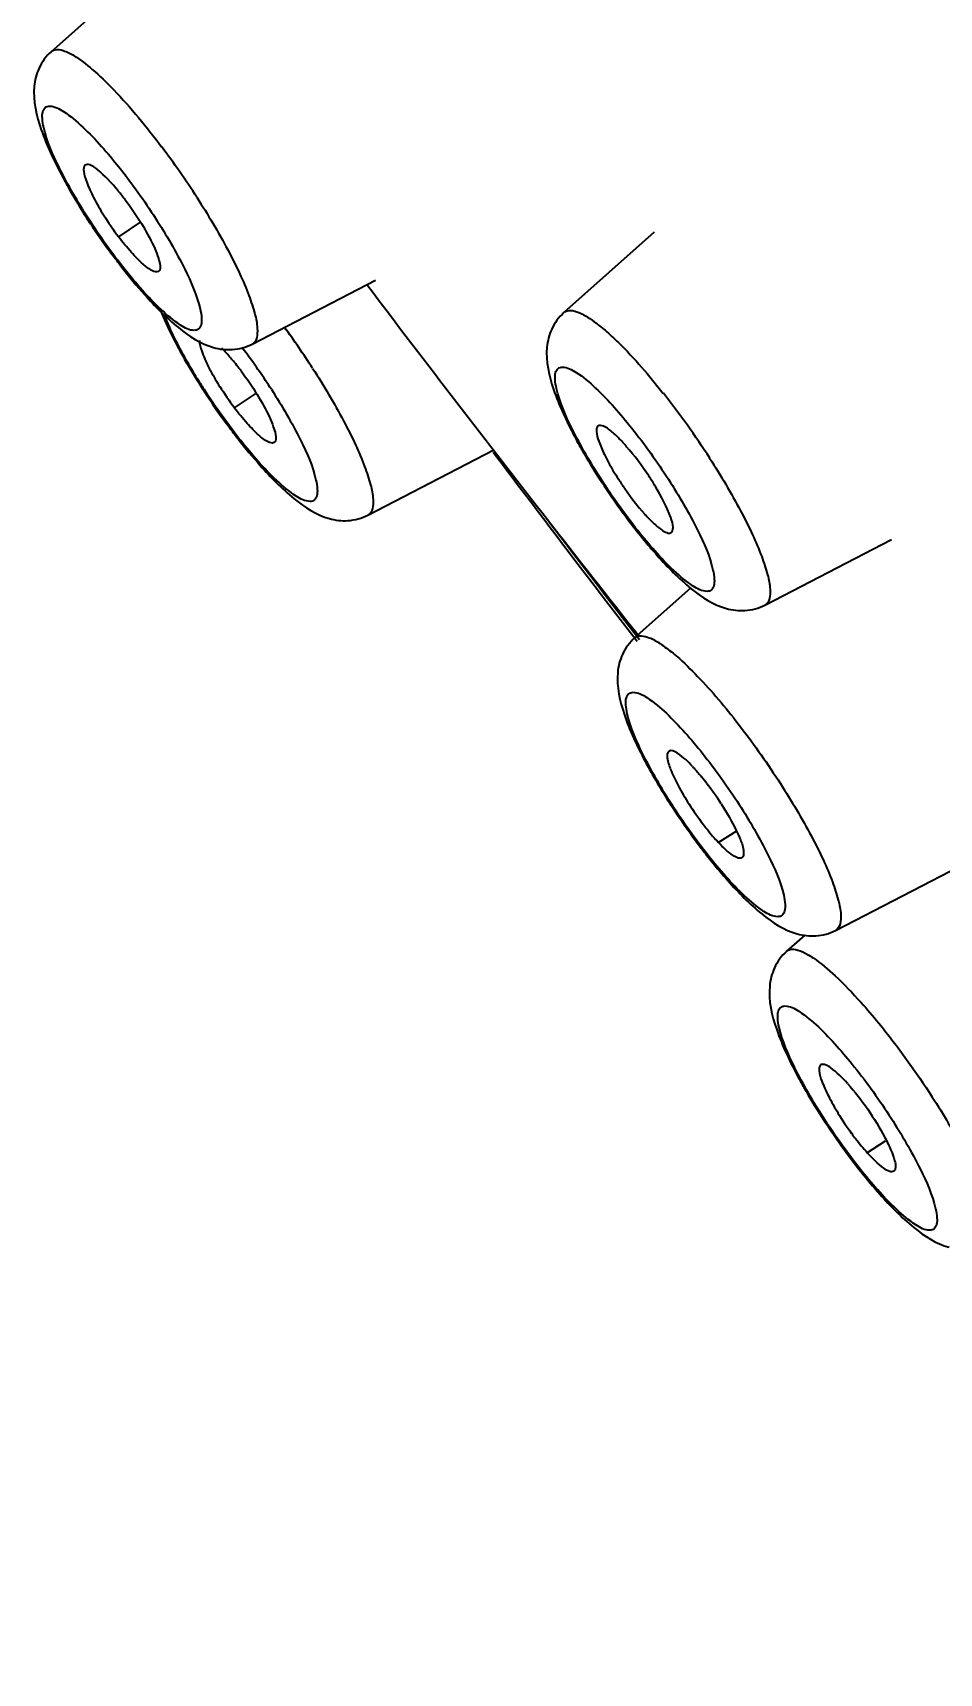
# Model space of a CAD drawing. Extents: x 0 to 3160, y 0 to 2315.
# Drawn here: x 1958.6 to 1964.91, y 1097.11 to 1108.52 of the extents above; entities that cross this region are included whole.
import ezdxf

# ---------------------------------------------------------------- set-up
doc = ezdxf.new("R2010")
doc.units = 0
doc.header["$LTSCALE"] = 3
doc.header["$MEASUREMENT"] = 0
doc.header["$PDMODE"] = 3
doc.header["$PDSIZE"] = -10
doc.layers.get('0').update_dxf_attribs({"linetype": 'CONTINUOUS'})
doc.layers.get('DEFPOINTS').update_dxf_attribs({"linetype": 'CONTINUOUS'})
doc.styles.add('Daelim Dimension', font='')
doc.styles.get('Daelim Dimension').set_extended_font_data('나눔고딕')
doc.dimstyles.new('DEFAULT', dxfattribs={"dimscale": 2, "dimtxt": 2, "dimasz": 2, "dimexe": 0, "dimexo": 2, "dimgap": 1, "dimtad": 1, "dimdec": 1, "dimzin": 9, "dimdsep": 46, "dimtxsty": 'Daelim Dimension', "dimcen": 0.5, "dimclrd": 252, "dimclre": 252, "dimclrt": 3, "dimadec": 1, "dimazin": 0, "dimtfac": 1, "dimtdec": 1, "dimtix": 1, "dimtmove": 0, "dimatfit": 3, "dimfxl": 1, "dimtolj": 1, "dimtzin": 1, "dimlwd": 9, "dimlwe": 9, "dimarcsym": 0})

# ---------------------------------------------------------------- blocks, each defined once
blk = doc.blocks.new('*D8')
at = {"color": 5, "lineweight": 9, "ltscale": 0.5, "transparency": 16777216}
for p, q in [((1965.638, 1392.304), (2311.07, 1392.304)), ((2309.07, 426.811), (2309.07, 1384.304)), ((2143.238, 418.811), (2311.07, 418.811))]:
    blk.add_line(p, q, dxfattribs=at)
at = {"color": 5, "ltscale": 0.5, "transparency": 16777216}
for points in [[(2307.737, 1384.304), (2310.404, 1384.304), (2309.07, 1392.304)], [(2307.737, 426.811), (2310.404, 426.811), (2309.07, 418.811)]]:
    blk.add_solid(points, dxfattribs=at)
at = {"layer": 'DEFPOINTS', "color": 0, "ltscale": 0.5, "transparency": 16777216}
for p in [(1961.638, 1392.304), (2309.07, 1392.304), (2139.238, 418.811)]:
    blk.add_point(p, dxfattribs=at)
at = {"color": 7, "ltscale": 0.5, "transparency": 16777216, "insert": (2293.365, 905.558), "char_height": 20, "attachment_point": 5, "rotation": 90, "style": 'Daelim Dimension'}
blk.add_mtext('\\A1;(920~1380)', dxfattribs=at)

msp = doc.modelspace()

# ---------------------------------------------------------------- linework, layer by layer
at = {"color": 7, "linetype": 'Continuous'}
for p, q in [((1958.724, 1108.393), (1959.38, 1108.977)), ((1962.294, 1106.578), (1962.925, 1107.139)), ((1960.123, 1106.359), (1960.982, 1106.803)), ((1960.928, 1105.169), (1961.8, 1105.62)), ((1963.692, 1104.543), (1964.574, 1104.999)), ((1962.786, 1104.315), (1963.178, 1104.663)), ((1964.185, 1102.28), (1965.117, 1102.762)), ((1963.844, 1102.134), (1963.972, 1102.247))]:
    msp.add_line(p, q, dxfattribs=at)
at = {"color": 9, "linetype": 'Continuous'}
for p, q in [((1959.344, 1107.207), (1959.193, 1107.106)), ((1960.15, 1106.018), (1959.999, 1105.916)), ((1963.494, 1102.97), (1963.37, 1102.891)), ((1964.529, 1100.814), (1964.405, 1100.733))]:
    msp.add_line(p, q, dxfattribs=at)
for centre, radius, start, end in [((1954.836, 1104.223), 5.831, 32.7812, 36.9948), ((1955.61, 1103.012), 5.869, 32.7928, 36.1722), ((1956.722, 1103.787), 4.194, 36.6216, 37.4289), ((1956.52, 1103.637), 4.445, 32.7897, 36.6204), ((1963.34, 1108.333), 4.226, 211.4275, 212.7966), ((1958.5, 1102.473), 5.717, 32.7399, 38.3074), ((2095.641, 1206.646), 167.678, 217.26153, 217.61527)]:
    msp.add_arc(centre, radius, start, end, dxfattribs=at)
at = {"color": 7, "linetype": 'Continuous'}
for centre, radius, start, end in [((1957.712, 1106.21), 1.913, 37.0107, 39.3771), ((1962.877, 1109.754), 4.647, 212.7935, 213.4205), ((1960.899, 1108.391), 2.136, 212.0702, 216.9825), ((1963.002, 1109.836), 4.796, 213.4192, 216.1396), ((1962.863, 1109.734), 4.623, 216.137, 216.9614), ((2072.924, 1191.619), 140.511, 217.14632, 217.98669), ((1962.901, 1108.099), 3.736, 208.3532, 210.0414), ((1963.461, 1108.425), 4.384, 210.0532, 212.8251), ((1958.59, 1105.075), 1.823, 36.9998, 40.0708), ((1963.683, 1108.565), 4.647, 212.7935, 213.4205), ((1963.808, 1108.647), 4.796, 213.4192, 216.1396), ((1961.706, 1107.2), 2.135, 212.1728, 216.9391), ((1963.669, 1108.545), 4.623, 216.137, 216.9614), ((1965.346, 1107.3), 3.373, 207.9439, 208.3243), ((1965.617, 1107.447), 3.682, 208.3381, 209.7215), ((1966.151, 1107.753), 4.297, 209.7342, 212.8516), ((2098.182, 1208.535), 170.862, 217.04189, 217.24965), ((1966.474, 1107.956), 4.678, 212.7952, 213.753), ((1964.351, 1106.5), 1.996, 210.722, 212.8055), ((1966.578, 1108.025), 4.803, 213.7477, 216.1374), ((1966.433, 1107.919), 4.623, 216.137, 216.9614), ((2096.312, 1207.112), 168.513, 217.24928, 217.60153), ((2072.928, 1191.622), 140.516, 217.9867, 218.40337), ((1966.13, 1107.689), 4.243, 216.9378, 219.1818), ((1965.528, 1107.195), 3.464, 219.1371, 221.7431), ((1965.839, 1105.037), 3.374, 207.9439, 208.3282), ((1966.279, 1105.278), 3.875, 208.373, 210.9152), ((1961.82, 1102.17), 1.854, 37.5779, 39.4331), ((1966.805, 1105.59), 4.487, 210.8828, 212.8052), ((1961.638, 1102.029), 2.084, 32.891, 37.5816), ((1967.042, 1105.742), 4.768, 212.8006, 216.1477), ((1964.936, 1104.294), 2.104, 212.6671, 217.3241), ((1966.925, 1105.656), 4.623, 216.137, 216.9614), ((1966.751, 1105.525), 4.405, 216.9594, 217.9864), ((1968.1, 1103.561), 4.768, 212.8006, 216.1477), ((1965.992, 1102.112), 2.103, 211.6233, 216.2814), ((1967.983, 1103.474), 4.623, 216.137, 216.9614), ((1967.851, 1103.376), 4.459, 216.9627, 217.5438)]:
    msp.add_arc(centre, radius, start, end, dxfattribs=at)
for points, knots in [([(1958.724, 1108.393), (1958.688, 1108.362), (1958.633, 1108.285), (1958.61, 1108.195), (1958.606, 1108.152)], [0, 0, 0, 0, 0.523602, 1, 1, 1, 1]), ([(1958.606, 1108.152), (1958.596, 1108.05), (1958.651, 1107.824), (1958.749, 1107.623), (1958.807, 1107.515)], [0, 0, 0, 0, 0.453726, 1, 1, 1, 1]), ([(1958.96, 1107.603), (1958.949, 1107.594), (1958.949, 1107.546), (1958.974, 1107.474), (1959.021, 1107.37), (1959.064, 1107.296), (1959.089, 1107.257)], [0, 0, 0, 0, 0.11117, 0.323271, 0.629472, 1, 1, 1, 1]), ([(1959.191, 1107.424), (1959.147, 1107.478), (1959.083, 1107.545), (1959.006, 1107.605), (1958.968, 1107.61), (1958.96, 1107.603)], [0, 0, 0, 0, 0.689332, 0.892322, 1, 1, 1, 1]), ([(1958.807, 1107.515), (1958.819, 1107.492), (1958.871, 1107.398), (1958.927, 1107.306), (1958.971, 1107.238)], [0, 0, 0, 0, 0.241704, 1, 1, 1, 1]), ([(1959.24, 1107.362), (1959.28, 1107.309), (1959.351, 1107.204), (1959.424, 1107.074), (1959.464, 1106.977), (1959.481, 1106.924), (1959.487, 1106.872), (1959.47, 1106.863)], [0, 0, 0, 0, 0.354572, 0.672156, 0.798593, 0.897544, 1, 1, 1, 1]), ([(1959.47, 1106.863), (1959.457, 1106.857), (1959.413, 1106.873), (1959.354, 1106.921), (1959.275, 1107.002), (1959.221, 1107.068), (1959.193, 1107.106)], [0, 0, 0, 0, 0.111232, 0.321147, 0.627827, 1, 1, 1, 1]), ([(1959.169, 1106.955), (1959.186, 1106.932), (1959.251, 1106.847), (1959.32, 1106.763), (1959.373, 1106.704)], [0, 0, 0, 0, 0.259605, 1, 1, 1, 1]), ([(1959.373, 1106.704), (1959.447, 1106.622), (1959.588, 1106.476), (1959.764, 1106.36), (1959.855, 1106.335)], [0, 0, 0, 0, 0.539944, 1, 1, 1, 1]), ([(1959.486, 1106.591), (1959.495, 1106.57), (1959.533, 1106.48), (1959.577, 1106.392), (1959.613, 1106.325)], [0, 0, 0, 0, 0.231773, 1, 1, 1, 1]), ([(1962.294, 1106.578), (1962.258, 1106.546), (1962.202, 1106.47), (1962.18, 1106.38), (1962.175, 1106.336)], [0, 0, 0, 0, 0.523602, 1, 1, 1, 1]), ([(1959.756, 1106.383), (1959.756, 1106.358), (1959.775, 1106.295), (1959.801, 1106.236), (1959.818, 1106.202)], [0, 0, 0, 0, 0.398896, 1, 1, 1, 1]), ([(1959.855, 1106.335), (1959.897, 1106.323), (1959.989, 1106.312), (1960.08, 1106.337), (1960.123, 1106.359)], [0, 0, 0, 0, 0.476393, 1, 1, 1, 1]), ([(1959.985, 1106.249), (1959.979, 1106.256), (1959.955, 1106.284), (1959.93, 1106.311), (1959.911, 1106.33)], [0, 0, 0, 0, 0.265713, 1, 1, 1, 1]), ([(1962.175, 1106.336), (1962.166, 1106.238), (1962.217, 1106.018), (1962.311, 1105.824), (1962.366, 1105.719)], [0, 0, 0, 0, 0.456059, 1, 1, 1, 1]), ([(1959.818, 1106.202), (1959.824, 1106.191), (1959.849, 1106.143), (1959.876, 1106.097), (1959.898, 1106.062)], [0, 0, 0, 0, 0.234594, 1, 1, 1, 1]), ([(1960.046, 1106.172), (1960.086, 1106.119), (1960.157, 1106.014), (1960.23, 1105.885), (1960.27, 1105.788), (1960.287, 1105.734), (1960.293, 1105.682), (1960.275, 1105.673)], [0, 0, 0, 0, 0.354511, 0.672064, 0.798504, 0.897475, 1, 1, 1, 1]), ([(1960.275, 1105.673), (1960.263, 1105.667), (1960.218, 1105.683), (1960.16, 1105.731), (1960.08, 1105.812), (1960.027, 1105.879), (1959.999, 1105.916)], [0, 0, 0, 0, 0.11117, 0.321051, 0.627757, 1, 1, 1, 1]), ([(1959.975, 1105.765), (1959.991, 1105.743), (1960.057, 1105.657), (1960.126, 1105.574), (1960.179, 1105.514)], [0, 0, 0, 0, 0.259605, 1, 1, 1, 1]), ([(1962.53, 1105.788), (1962.52, 1105.78), (1962.518, 1105.738), (1962.538, 1105.674), (1962.577, 1105.582), (1962.614, 1105.516), (1962.635, 1105.48)], [0, 0, 0, 0, 0.11201, 0.321035, 0.624829, 1, 1, 1, 1]), ([(1962.634, 1105.743), (1962.614, 1105.76), (1962.587, 1105.784), (1962.54, 1105.797), (1962.53, 1105.788)], [0, 0, 0, 0, 0.665448, 1, 1, 1, 1]), ([(1962.73, 1105.645), (1962.722, 1105.655), (1962.691, 1105.689), (1962.659, 1105.721), (1962.634, 1105.743)], [0, 0, 0, 0, 0.278829, 1, 1, 1, 1]), ([(1962.931, 1105.368), (1962.916, 1105.393), (1962.854, 1105.489), (1962.786, 1105.581), (1962.73, 1105.645)], [0, 0, 0, 0, 0.253644, 1, 1, 1, 1]), ([(1960.179, 1105.514), (1960.252, 1105.432), (1960.394, 1105.286), (1960.57, 1105.17), (1960.661, 1105.145)], [0, 0, 0, 0, 0.539944, 1, 1, 1, 1]), ([(1962.674, 1105.418), (1962.688, 1105.396), (1962.744, 1105.313), (1962.805, 1105.233), (1962.855, 1105.178)], [0, 0, 0, 0, 0.259212, 1, 1, 1, 1]), ([(1963.04, 1105.047), (1963.051, 1105.053), (1963.057, 1105.097), (1963.021, 1105.203), (1962.972, 1105.299), (1962.931, 1105.368)], [0, 0, 0, 0, 0.105911, 0.312438, 1, 1, 1, 1]), ([(1960.661, 1105.145), (1960.702, 1105.133), (1960.795, 1105.122), (1960.886, 1105.147), (1960.928, 1105.169)], [0, 0, 0, 0, 0.476393, 1, 1, 1, 1]), ([(1962.855, 1105.178), (1962.862, 1105.169), (1962.889, 1105.14), (1962.917, 1105.113), (1962.939, 1105.094)], [0, 0, 0, 0, 0.276574, 1, 1, 1, 1]), ([(1962.939, 1105.094), (1962.958, 1105.078), (1962.985, 1105.055), (1963.028, 1105.04), (1963.04, 1105.047)], [0, 0, 0, 0, 0.654415, 1, 1, 1, 1]), ([(1962.943, 1104.888), (1963.017, 1104.806), (1963.158, 1104.66), (1963.334, 1104.544), (1963.425, 1104.519)], [0, 0, 0, 0, 0.539944, 1, 1, 1, 1]), ([(1963.425, 1104.519), (1963.466, 1104.508), (1963.559, 1104.497), (1963.65, 1104.521), (1963.692, 1104.543)], [0, 0, 0, 0, 0.476393, 1, 1, 1, 1]), ([(1962.786, 1104.315), (1962.751, 1104.283), (1962.695, 1104.207), (1962.672, 1104.117), (1962.668, 1104.073)], [0, 0, 0, 0, 0.523602, 1, 1, 1, 1]), ([(1962.668, 1104.073), (1962.659, 1103.975), (1962.71, 1103.756), (1962.803, 1103.561), (1962.859, 1103.456)], [0, 0, 0, 0, 0.456059, 1, 1, 1, 1]), ([(1963.023, 1103.525), (1963.011, 1103.516), (1963.012, 1103.464), (1963.039, 1103.388), (1963.091, 1103.278), (1963.138, 1103.2), (1963.165, 1103.158)], [0, 0, 0, 0, 0.109276, 0.32258, 0.630307, 1, 1, 1, 1]), ([(1963.188, 1103.42), (1963.156, 1103.454), (1963.118, 1103.496), (1963.039, 1103.538), (1963.023, 1103.525)], [0, 0, 0, 0, 0.6894, 1, 1, 1, 1]), ([(1963.188, 1103.42), (1963.193, 1103.415), (1963.215, 1103.391), (1963.236, 1103.366), (1963.252, 1103.347)], [0, 0, 0, 0, 0.23613, 1, 1, 1, 1]), ([(1963.388, 1103.161), (1963.439, 1103.081), (1963.502, 1102.969), (1963.547, 1102.846), (1963.544, 1102.793), (1963.532, 1102.785)], [0, 0, 0, 0, 0.686625, 0.89585, 1, 1, 1, 1]), ([(1963.263, 1103.018), (1963.272, 1103.006), (1963.306, 1102.963), (1963.342, 1102.92), (1963.37, 1102.891)], [0, 0, 0, 0, 0.266126, 1, 1, 1, 1]), ([(1963.532, 1102.785), (1963.525, 1102.781), (1963.501, 1102.782), (1963.444, 1102.817), (1963.401, 1102.858), (1963.37, 1102.891)], [0, 0, 0, 0, 0.122918, 0.326547, 1, 1, 1, 1]), ([(1963.279, 1102.813), (1963.292, 1102.797), (1963.343, 1102.733), (1963.395, 1102.671), (1963.436, 1102.625)], [0, 0, 0, 0, 0.258232, 1, 1, 1, 1]), ([(1963.436, 1102.625), (1963.509, 1102.543), (1963.65, 1102.397), (1963.827, 1102.281), (1963.917, 1102.256)], [0, 0, 0, 0, 0.539944, 1, 1, 1, 1]), ([(1963.917, 1102.256), (1963.959, 1102.245), (1964.052, 1102.234), (1964.143, 1102.258), (1964.185, 1102.28)], [0, 0, 0, 0, 0.476393, 1, 1, 1, 1]), ([(1963.844, 1102.134), (1963.808, 1102.102), (1963.753, 1102.026), (1963.73, 1101.935), (1963.726, 1101.892)], [0, 0, 0, 0, 0.523602, 1, 1, 1, 1]), ([(1963.726, 1101.892), (1963.716, 1101.791), (1963.771, 1101.564), (1963.869, 1101.363), (1963.927, 1101.255)], [0, 0, 0, 0, 0.453731, 1, 1, 1, 1]), ([(1964.08, 1101.344), (1964.07, 1101.335), (1964.069, 1101.289), (1964.092, 1101.22), (1964.137, 1101.119), (1964.178, 1101.048), (1964.202, 1101.009)], [0, 0, 0, 0, 0.110767, 0.321716, 0.6273, 1, 1, 1, 1]), ([(1964.268, 1101.215), (1964.232, 1101.255), (1964.181, 1101.305), (1964.116, 1101.348), (1964.087, 1101.349), (1964.08, 1101.344)], [0, 0, 0, 0, 0.684623, 0.885033, 1, 1, 1, 1]), ([(1963.927, 1101.255), (1963.939, 1101.232), (1963.991, 1101.138), (1964.047, 1101.046), (1964.092, 1100.978)], [0, 0, 0, 0, 0.241702, 1, 1, 1, 1]), ([(1964.268, 1101.215), (1964.319, 1101.158), (1964.412, 1101.037), (1964.51, 1100.879), (1964.569, 1100.758), (1964.595, 1100.688), (1964.606, 1100.638), (1964.598, 1100.609), (1964.59, 1100.604)], [0, 0, 0, 0, 0.3213, 0.645181, 0.782228, 0.889335, 0.959736, 1, 1, 1, 1]), ([(1964.297, 1100.868), (1964.306, 1100.855), (1964.341, 1100.809), (1964.377, 1100.765), (1964.405, 1100.733)], [0, 0, 0, 0, 0.262462, 1, 1, 1, 1]), ([(1964.59, 1100.604), (1964.582, 1100.599), (1964.554, 1100.602), (1964.49, 1100.645), (1964.44, 1100.694), (1964.405, 1100.733)], [0, 0, 0, 0, 0.118358, 0.322456, 1, 1, 1, 1]), ([(1964.316, 1100.659), (1964.331, 1100.64), (1964.388, 1100.567), (1964.448, 1100.495), (1964.493, 1100.444)], [0, 0, 0, 0, 0.258884, 1, 1, 1, 1]), ([(1964.493, 1100.444), (1964.567, 1100.362), (1964.708, 1100.216), (1964.884, 1100.1), (1964.975, 1100.075)], [0, 0, 0, 0, 0.539944, 1, 1, 1, 1])]:
    msp.add_open_spline(points, degree=3, knots=knots, dxfattribs=at)
at = {"color": 9, "linetype": 'Continuous'}
for points, knots in [([(1958.724, 1108.393), (1958.731, 1108.4), (1958.759, 1108.413), (1958.818, 1108.401), (1958.859, 1108.379), (1958.883, 1108.365)], [0, 0, 0, 0, 0.175212, 0.510692, 1, 1, 1, 1]), ([(1958.883, 1108.365), (1958.928, 1108.337), (1959.024, 1108.262), (1959.235, 1108.057), (1959.389, 1107.869), (1959.493, 1107.731)], [0, 0, 0, 0, 0.179271, 0.413158, 1, 1, 1, 1]), ([(1958.672, 1107.865), (1958.667, 1107.886), (1958.661, 1107.923), (1958.662, 1107.971), (1958.679, 1108.007), (1958.702, 1108.014), (1958.713, 1108.014)], [0, 0, 0, 0, 0.365131, 0.631135, 0.820486, 1, 1, 1, 1]), ([(1958.713, 1108.014), (1958.747, 1108.015), (1958.834, 1107.966), (1958.902, 1107.908), (1958.944, 1107.868)], [0, 0, 0, 0, 0.371634, 1, 1, 1, 1]), ([(1958.982, 1107.234), (1958.908, 1107.348), (1958.791, 1107.551), (1958.694, 1107.768), (1958.672, 1107.865)], [0, 0, 0, 0, 0.578747, 1, 1, 1, 1]), ([(1958.944, 1107.868), (1959.035, 1107.783), (1959.214, 1107.578), (1959.372, 1107.357), (1959.451, 1107.234)], [0, 0, 0, 0, 0.460312, 1, 1, 1, 1]), ([(1959.738, 1107.38), (1959.815, 1107.261), (1959.919, 1107.086), (1960.035, 1106.854), (1960.099, 1106.707), (1960.141, 1106.578), (1960.165, 1106.47), (1960.157, 1106.376), (1960.123, 1106.359)], [0, 0, 0, 0, 0.376857, 0.543155, 0.687785, 0.806871, 0.897775, 1, 1, 1, 1]), ([(1959.489, 1106.599), (1959.398, 1106.685), (1959.219, 1106.89), (1959.061, 1107.111), (1958.982, 1107.234)], [0, 0, 0, 0, 0.460312, 1, 1, 1, 1]), ([(1959.451, 1107.234), (1959.525, 1107.12), (1959.642, 1106.916), (1959.739, 1106.699), (1959.761, 1106.603)], [0, 0, 0, 0, 0.578747, 1, 1, 1, 1]), ([(1959.72, 1106.454), (1959.686, 1106.453), (1959.6, 1106.502), (1959.531, 1106.56), (1959.489, 1106.599)], [0, 0, 0, 0, 0.371634, 1, 1, 1, 1]), ([(1959.734, 1106.13), (1959.71, 1106.169), (1959.628, 1106.308), (1959.555, 1106.453), (1959.514, 1106.561)], [0, 0, 0, 0, 0.281621, 1, 1, 1, 1]), ([(1959.761, 1106.603), (1959.766, 1106.582), (1959.772, 1106.545), (1959.772, 1106.496), (1959.754, 1106.46), (1959.731, 1106.454), (1959.72, 1106.454)], [0, 0, 0, 0, 0.365131, 0.631135, 0.820486, 1, 1, 1, 1]), ([(1962.294, 1106.578), (1962.3, 1106.584), (1962.342, 1106.604), (1962.39, 1106.583), (1962.422, 1106.567)], [0, 0, 0, 0, 0.190479, 1, 1, 1, 1]), ([(1962.422, 1106.567), (1962.434, 1106.561), (1962.49, 1106.528), (1962.541, 1106.488), (1962.58, 1106.455)], [0, 0, 0, 0, 0.208818, 1, 1, 1, 1]), ([(1962.58, 1106.455), (1962.612, 1106.427), (1962.758, 1106.291), (1962.888, 1106.14), (1962.985, 1106.016)], [0, 0, 0, 0, 0.211154, 1, 1, 1, 1]), ([(1960.544, 1106.19), (1960.621, 1106.071), (1960.725, 1105.896), (1960.841, 1105.665), (1960.905, 1105.517), (1960.947, 1105.388), (1960.971, 1105.28), (1960.963, 1105.187), (1960.928, 1105.169)], [0, 0, 0, 0, 0.376857, 0.543155, 0.687785, 0.806871, 0.897775, 1, 1, 1, 1]), ([(1962.242, 1106.049), (1962.237, 1106.07), (1962.231, 1106.107), (1962.231, 1106.156), (1962.249, 1106.192), (1962.272, 1106.199), (1962.283, 1106.199)], [0, 0, 0, 0, 0.365131, 0.631135, 0.820486, 1, 1, 1, 1]), ([(1962.283, 1106.199), (1962.317, 1106.199), (1962.403, 1106.151), (1962.472, 1106.093), (1962.514, 1106.053)], [0, 0, 0, 0, 0.371634, 1, 1, 1, 1]), ([(1960.294, 1105.41), (1960.203, 1105.495), (1960.025, 1105.701), (1959.867, 1105.921), (1959.788, 1106.044)], [0, 0, 0, 0, 0.460312, 1, 1, 1, 1]), ([(1960.257, 1106.044), (1960.331, 1105.93), (1960.448, 1105.727), (1960.545, 1105.51), (1960.567, 1105.413)], [0, 0, 0, 0, 0.578747, 1, 1, 1, 1]), ([(1962.552, 1105.418), (1962.478, 1105.533), (1962.361, 1105.736), (1962.264, 1105.953), (1962.242, 1106.049)], [0, 0, 0, 0, 0.578747, 1, 1, 1, 1]), ([(1962.514, 1106.053), (1962.605, 1105.967), (1962.784, 1105.762), (1962.942, 1105.541), (1963.021, 1105.418)], [0, 0, 0, 0, 0.460312, 1, 1, 1, 1]), ([(1963.308, 1105.564), (1963.385, 1105.445), (1963.489, 1105.27), (1963.605, 1105.039), (1963.669, 1104.891), (1963.711, 1104.762), (1963.735, 1104.654), (1963.727, 1104.561), (1963.692, 1104.543)], [0, 0, 0, 0, 0.376852, 0.543141, 0.687778, 0.806865, 0.897772, 1, 1, 1, 1]), ([(1960.526, 1105.264), (1960.492, 1105.264), (1960.405, 1105.312), (1960.337, 1105.37), (1960.294, 1105.41)], [0, 0, 0, 0, 0.371634, 1, 1, 1, 1]), ([(1960.567, 1105.413), (1960.572, 1105.392), (1960.578, 1105.356), (1960.577, 1105.307), (1960.56, 1105.271), (1960.537, 1105.264), (1960.526, 1105.264)], [0, 0, 0, 0, 0.365131, 0.631135, 0.820486, 1, 1, 1, 1]), ([(1963.058, 1104.784), (1962.968, 1104.869), (1962.789, 1105.075), (1962.631, 1105.295), (1962.552, 1105.418)], [0, 0, 0, 0, 0.460312, 1, 1, 1, 1]), ([(1963.021, 1105.418), (1963.095, 1105.304), (1963.212, 1105.101), (1963.309, 1104.884), (1963.331, 1104.787)], [0, 0, 0, 0, 0.578747, 1, 1, 1, 1]), ([(1963.29, 1104.638), (1963.256, 1104.638), (1963.169, 1104.686), (1963.101, 1104.744), (1963.058, 1104.784)], [0, 0, 0, 0, 0.371634, 1, 1, 1, 1]), ([(1963.331, 1104.787), (1963.336, 1104.766), (1963.342, 1104.73), (1963.341, 1104.681), (1963.324, 1104.645), (1963.301, 1104.638), (1963.29, 1104.638)], [0, 0, 0, 0, 0.365131, 0.631135, 0.820486, 1, 1, 1, 1]), ([(1962.786, 1104.315), (1962.812, 1104.337), (1962.889, 1104.322), (1962.97, 1104.272), (1963.024, 1104.232), (1963.053, 1104.208)], [0, 0, 0, 0, 0.336696, 0.624209, 1, 1, 1, 1]), ([(1963.053, 1104.208), (1963.068, 1104.196), (1963.134, 1104.139), (1963.195, 1104.077), (1963.242, 1104.028)], [0, 0, 0, 0, 0.224314, 1, 1, 1, 1]), ([(1963.242, 1104.028), (1963.342, 1103.923), (1963.538, 1103.687), (1963.714, 1103.436), (1963.801, 1103.301)], [0, 0, 0, 0, 0.475784, 1, 1, 1, 1]), ([(1962.734, 1103.787), (1962.73, 1103.807), (1962.723, 1103.844), (1962.724, 1103.893), (1962.742, 1103.929), (1962.765, 1103.936), (1962.775, 1103.936)], [0, 0, 0, 0, 0.365131, 0.631135, 0.820486, 1, 1, 1, 1]), ([(1962.775, 1103.936), (1962.81, 1103.936), (1962.896, 1103.888), (1962.965, 1103.83), (1963.007, 1103.79)], [0, 0, 0, 0, 0.371634, 1, 1, 1, 1]), ([(1963.044, 1103.155), (1962.971, 1103.27), (1962.853, 1103.473), (1962.757, 1103.69), (1962.734, 1103.787)], [0, 0, 0, 0, 0.578747, 1, 1, 1, 1]), ([(1963.007, 1103.79), (1963.098, 1103.704), (1963.277, 1103.499), (1963.434, 1103.278), (1963.514, 1103.155)], [0, 0, 0, 0, 0.460312, 1, 1, 1, 1]), ([(1963.801, 1103.301), (1963.877, 1103.182), (1963.982, 1103.007), (1964.098, 1102.776), (1964.161, 1102.628), (1964.203, 1102.499), (1964.228, 1102.391), (1964.219, 1102.298), (1964.185, 1102.28)], [0, 0, 0, 0, 0.376851, 0.543137, 0.687779, 0.806861, 0.897769, 1, 1, 1, 1]), ([(1963.551, 1102.521), (1963.46, 1102.606), (1963.281, 1102.812), (1963.124, 1103.032), (1963.044, 1103.155)], [0, 0, 0, 0, 0.460312, 1, 1, 1, 1]), ([(1963.514, 1103.155), (1963.587, 1103.041), (1963.705, 1102.838), (1963.801, 1102.621), (1963.824, 1102.524)], [0, 0, 0, 0, 0.578747, 1, 1, 1, 1]), ([(1963.783, 1102.375), (1963.748, 1102.375), (1963.662, 1102.423), (1963.593, 1102.481), (1963.551, 1102.521)], [0, 0, 0, 0, 0.371634, 1, 1, 1, 1]), ([(1963.824, 1102.524), (1963.828, 1102.503), (1963.835, 1102.467), (1963.834, 1102.418), (1963.816, 1102.382), (1963.793, 1102.375), (1963.783, 1102.375)], [0, 0, 0, 0, 0.365131, 0.631135, 0.820486, 1, 1, 1, 1]), ([(1963.844, 1102.134), (1963.851, 1102.14), (1963.876, 1102.152), (1963.93, 1102.144), (1963.968, 1102.125), (1963.989, 1102.113)], [0, 0, 0, 0, 0.180707, 0.517858, 1, 1, 1, 1]), ([(1964.029, 1102.088), (1964.084, 1102.052), (1964.199, 1101.953), (1964.303, 1101.844), (1964.36, 1101.781)], [0, 0, 0, 0, 0.435269, 1, 1, 1, 1]), ([(1963.792, 1101.605), (1963.787, 1101.626), (1963.781, 1101.663), (1963.782, 1101.711), (1963.799, 1101.748), (1963.822, 1101.754), (1963.833, 1101.754)], [0, 0, 0, 0, 0.365131, 0.631135, 0.820486, 1, 1, 1, 1]), ([(1963.833, 1101.754), (1963.867, 1101.755), (1963.954, 1101.706), (1964.022, 1101.648), (1964.065, 1101.608)], [0, 0, 0, 0, 0.371634, 1, 1, 1, 1]), ([(1964.36, 1101.781), (1964.403, 1101.733), (1964.582, 1101.523), (1964.744, 1101.298), (1964.858, 1101.12)], [0, 0, 0, 0, 0.233198, 1, 1, 1, 1]), ([(1964.102, 1100.974), (1964.028, 1101.088), (1963.911, 1101.292), (1963.814, 1101.509), (1963.792, 1101.605)], [0, 0, 0, 0, 0.578747, 1, 1, 1, 1]), ([(1964.065, 1101.608), (1964.155, 1101.523), (1964.334, 1101.318), (1964.492, 1101.097), (1964.571, 1100.974)], [0, 0, 0, 0, 0.460312, 1, 1, 1, 1]), ([(1964.858, 1101.12), (1964.935, 1101.001), (1965.039, 1100.826), (1965.155, 1100.594), (1965.219, 1100.447), (1965.261, 1100.318), (1965.285, 1100.21), (1965.277, 1100.116), (1965.243, 1100.099)], [0, 0, 0, 0, 0.376855, 0.543148, 0.687781, 0.806869, 0.89777, 1, 1, 1, 1]), ([(1964.609, 1100.34), (1964.518, 1100.425), (1964.339, 1100.63), (1964.181, 1100.851), (1964.102, 1100.974)], [0, 0, 0, 0, 0.460312, 1, 1, 1, 1]), ([(1964.571, 1100.974), (1964.645, 1100.86), (1964.762, 1100.657), (1964.859, 1100.439), (1964.881, 1100.343)], [0, 0, 0, 0, 0.578747, 1, 1, 1, 1]), ([(1964.84, 1100.194), (1964.806, 1100.193), (1964.72, 1100.242), (1964.651, 1100.3), (1964.609, 1100.34)], [0, 0, 0, 0, 0.371634, 1, 1, 1, 1]), ([(1964.881, 1100.343), (1964.886, 1100.322), (1964.892, 1100.285), (1964.892, 1100.237), (1964.874, 1100.201), (1964.851, 1100.194), (1964.84, 1100.194)], [0, 0, 0, 0, 0.365131, 0.631135, 0.820486, 1, 1, 1, 1])]:
    msp.add_open_spline(points, degree=3, knots=knots, dxfattribs=at)
msp.add_open_spline([(1963.989, 1102.113), (1964.003, 1102.105), (1964.016, 1102.097), (1964.029, 1102.088)], degree=3, dxfattribs=at)

# ---------------------------------------------------------------- dimensions: what is measured, and where the dimension line sits
at = {"color": 5, "ltscale": 0.5}
dim = msp.add_linear_dim(base=(2309.07, 1392.304), p1=(2139.238, 418.811), p2=(1961.638, 1392.304), angle=90, text='(920~1380)', dimstyle='DEFAULT', override={"dimtxt": 10, "dimasz": 4, "dimexe": 1, "dimdec": 0, "dimclrd": 5, "dimclre": 5, "dimclrt": 7}, dxfattribs=at)
dim.commit()
dim.dimension.update_dxf_attribs({"geometry": '*D8', "text_midpoint": (2309.07, 905.558), "dimtype": 160})

doc.saveas('drawing.dxf')
